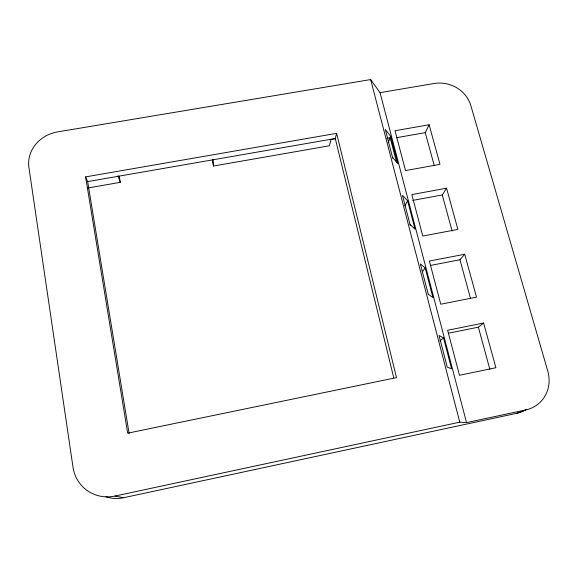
<?xml version="1.0" encoding="UTF-8"?>
<svg xmlns="http://www.w3.org/2000/svg" width="578" height="578" viewBox="0 0 578 578"><rect width="100%" height="100%" fill="white"/><g stroke="black" fill="none" stroke-linecap="round" stroke-linejoin="round"><path stroke-width="0.87" d="M393.77 377.904L335.276 138.51L336.62 133.352L85.587 176.89L127.68 433.182L396.508 377.622L336.62 133.352M388.192 142.6L390.721 136.35L385.295 129.472L392.794 158.3M434.223 165.489L425.256 132.651L429.122 124.776L395.012 130.722L405.518 170.568L440.002 164.362L429.122 124.776M404.838 205.927L407.606 200.812L402.461 195.313L410.301 225.463M412.605 200.414L442.271 194.959L446.563 188.218L457.884 229.408L422.778 236.041L411.847 194.576L446.563 188.218M422.467 271.53L425.177 267.932L420.358 263.936L428.276 294.397M430.523 265.425L459.958 259.753L464.712 254.248L476.503 297.143L440.761 304.223L429.375 261.039L464.712 254.248M439.851 341.056L443.492 337.87L439.02 335.515L447.264 367.146L451.584 368.757L443.492 337.87M448.405 333.231L478.36 327.17L483.613 323.015L495.902 367.716L459.496 375.295L447.625 330.276L483.613 323.015M516.927 413.263L525.792 409.918A33.849 31.255 48.2 0 0 547.763 371.04L470.824 105.514A30.432 27.274 21.7 0 0 434.338 83.47L380.057 92.653L370.643 79.569L57.533 131.914A33.69 30.547 -13.1 0 0 28.914 167.519L73.016 467.241A37.584 35.706 -49.8 0 0 114.979 496.047L123.591 497.723L516.927 413.263A32.809 30.381 48.7 0 0 526.052 409.607M114.979 496.047L459.785 422.164L466.54 422.626L525.792 409.918M87.805 188.009L120.289 182.33L119.22 176.225M212.271 160.027L213.499 166.031L329.446 145.757L331.013 139.493L335.319 138.749M386.87 138.33L390.15 137.752L396.609 162.425M396.219 137.745L425.256 132.651M85.587 176.89L87.654 181.608L335.276 138.51M428.255 294.238L432.936 297.547L425.177 267.932M410.04 224.372L415.047 229.242L407.606 200.812M392.57 157.361L397.874 163.661L390.721 136.35M118.042 175.763L120.289 182.33M442.271 194.959L452.133 231.084M459.958 259.753L470.499 298.378M478.36 327.17L489.848 369.255M380.057 92.653L466.54 422.626M370.643 79.569L459.785 422.164M87.654 181.608L129.14 433.572M213.072 159.232L213.499 166.031M123.591 497.723A34.897 33.228 -51.2 0 1 105.962 496.769"/></g></svg>
